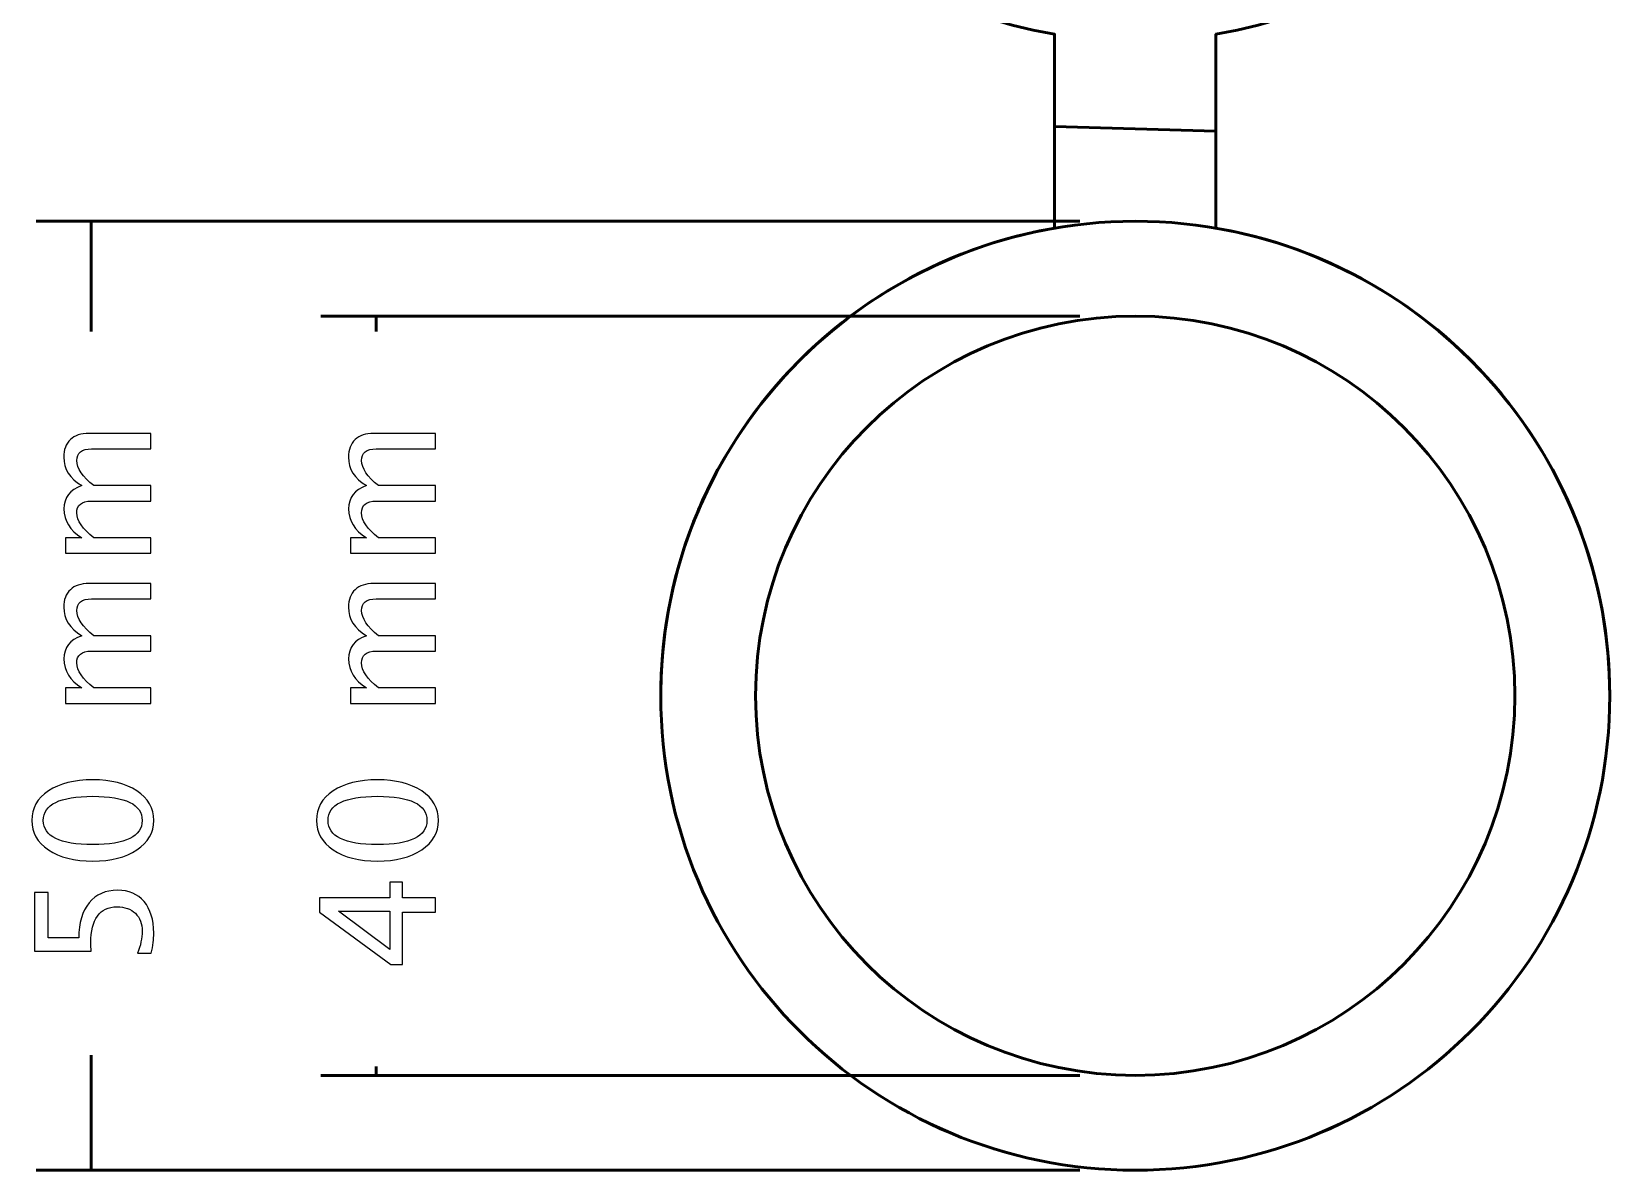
# Model space of a CAD drawing. Header units: centimetres. Extents: x -12.4 to 13.2, y -13.2 to 14.1.
# Drawn here: x -11.81 to -3.45, y -1 to 5 of the extents above; entities that cross this region are included whole.
import ezdxf

# ---------------------------------------------------------------- set-up
doc = ezdxf.new("R2010")
doc.units = ezdxf.units.CM
doc.header["$MEASUREMENT"] = 0
doc.layers.add('Layer 1', color=7, linetype='Continuous')

msp = doc.modelspace()

# ---------------------------------------------------------------- linework, layer by layer
at = {"layer": 'Layer 1', "color": 4, "lineweight": 53}
msp.add_ellipse((-5.99999, 1.49999), major_axis=(0, 2.50001), ratio=1, dxfattribs=at)
at = {"layer": 'Layer 1', "lineweight": 53}
msp.add_ellipse((-5.99999, 1.49999), major_axis=(0, 2.00001), ratio=1, dxfattribs=at)
msp.add_open_spline([(-5.575, 3.96386), (-4.39675, 3.76205), (-3.5, 2.73582), (-3.5, 1.5), (-3.5, 1.5), (-3.5, 0.11929), (-4.61929, -1), (-6, -1), (-6, -1), (-7.38071, -1), (-8.5, 0.11929), (-8.5, 1.5), (-8.5, 1.5), (-8.5, 2.73582), (-7.60325, 3.76205), (-6.425, 3.96386), (-6.425, 3.96386), (-6.425, 3.96386), (-6.425, 4.98546), (-6.425, 4.98546), (-6.425, 4.98546), (-7.631, 5.18782), (-8.55, 6.2365), (-8.55, 7.5), (-8.55, 7.5), (-8.55, 8.64729), (-7.79228, 9.61753), (-6.75, 9.93782), (-6.75, 9.93782), (-6.75, 9.93782), (-6.75, 10.35), (-6.75, 10.35), (-6.75, 10.35), (-6.75, 10.35), (-5.25, 10.35), (-5.25, 10.35), (-5.25, 10.35), (-5.25, 10.35), (-5.25, 9.93782), (-5.25, 9.93782), (-5.25, 9.93782), (-4.20772, 9.61753), (-3.45, 8.64729), (-3.45, 7.5), (-3.45, 7.5), (-3.45, 6.2365), (-4.369, 5.18782), (-5.575, 4.98546), (-5.575, 4.98546), (-5.575, 4.98546), (-5.575, 3.96386), (-5.575, 3.96386)], degree=3, knots=[0, 0, 0, 0, 0.0714286, 0.0714286, 0.0714286, 0.0714286, 0.1428571, 0.1428571, 0.1428571, 0.1428571, 0.2142857, 0.2142857, 0.2142857, 0.2142857, 0.2857143, 0.2857143, 0.2857143, 0.2857143, 0.3571429, 0.3571429, 0.3571429, 0.3571429, 0.4285714, 0.4285714, 0.4285714, 0.4285714, 0.5, 0.5, 0.5, 0.5, 0.5714286, 0.5714286, 0.5714286, 0.5714286, 0.6428571, 0.6428571, 0.6428571, 0.6428571, 0.7142857, 0.7142857, 0.7142857, 0.7142857, 0.7857143, 0.7857143, 0.7857143, 0.7857143, 0.8571429, 0.8571429, 0.8571429, 0.8571429, 1, 1, 1, 1], dxfattribs=at)
for points in [[(-6.425, 4.5), (-6.425, 4.5), (-5.575, 4.47466), (-5.575, 4.47466)], [(-6.29106, 4), (-6.29106, 4), (-11.79106, 4), (-11.79106, 4)], [(-11.5, 4), (-11.5, 4), (-11.5, 3.41863), (-11.5, 3.41863)], [(-6.29106, 3.5), (-6.29106, 3.5), (-10.29106, 3.5), (-10.29106, 3.5)], [(-10, 3.5), (-10, 3.5), (-10, 3.41863), (-10, 3.41863)], [(-11.5, -0.39296), (-11.5, -0.39296), (-11.5, -1), (-11.5, -1)], [(-6.29106, -0.5), (-6.29106, -0.5), (-10.29106, -0.5), (-10.29106, -0.5)], [(-10, -0.45307), (-10, -0.45307), (-10, -0.5), (-10, -0.5)], [(-6.29106, -1), (-6.29106, -1), (-11.79106, -1), (-11.79106, -1)]]:
    msp.add_open_spline(points, degree=3, dxfattribs=at)
at = {"layer": 'Layer 1'}
for points, knots in [([(-11.18631, 2.25057), (-11.18631, 2.25057), (-11.63505, 2.25057), (-11.63505, 2.25057), (-11.63505, 2.25057), (-11.63505, 2.25057), (-11.63505, 2.33185), (-11.63505, 2.33185), (-11.63505, 2.33185), (-11.63505, 2.33185), (-11.55024, 2.33185), (-11.55024, 2.33185), (-11.55024, 2.33185), (-11.61303, 2.3715), (-11.64436, 2.4223), (-11.64436, 2.48453), (-11.64436, 2.48453), (-11.64436, 2.54451), (-11.61303, 2.58529), (-11.55024, 2.60702), (-11.55024, 2.60702), (-11.6136, 2.64554), (-11.64521, 2.69578), (-11.64521, 2.75744), (-11.64521, 2.75744), (-11.64521, 2.79681), (-11.63363, 2.82743), (-11.61035, 2.84931), (-11.61035, 2.84931), (-11.58707, 2.87118), (-11.55447, 2.88219), (-11.51256, 2.88219), (-11.51256, 2.88219), (-11.51256, 2.88219), (-11.18631, 2.88219), (-11.18631, 2.88219), (-11.18631, 2.88219), (-11.18631, 2.88219), (-11.18631, 2.80091), (-11.18631, 2.80091), (-11.18631, 2.80091), (-11.18631, 2.80091), (-11.49915, 2.80091), (-11.49915, 2.80091), (-11.49915, 2.80091), (-11.55024, 2.80091), (-11.57578, 2.78059), (-11.57578, 2.73995), (-11.57578, 2.73995), (-11.57578, 2.69775), (-11.546, 2.65344), (-11.48631, 2.60702), (-11.48631, 2.60702), (-11.48631, 2.60702), (-11.18631, 2.60702), (-11.18631, 2.60702), (-11.18631, 2.60702), (-11.18631, 2.60702), (-11.18631, 2.52574), (-11.18631, 2.52574), (-11.18631, 2.52574), (-11.18631, 2.52574), (-11.49944, 2.52574), (-11.49944, 2.52574), (-11.49944, 2.52574), (-11.55094, 2.52574), (-11.57662, 2.50514), (-11.57662, 2.46379), (-11.57662, 2.46379), (-11.57662, 2.42273), (-11.54671, 2.3787), (-11.48674, 2.33185), (-11.48674, 2.33185), (-11.48674, 2.33185), (-11.18631, 2.33185), (-11.18631, 2.33185), (-11.18631, 2.33185), (-11.18631, 2.33185), (-11.18631, 2.25057), (-11.18631, 2.25057)], [0, 0, 0, 0, 0.047619, 0.047619, 0.047619, 0.047619, 0.0952381, 0.0952381, 0.0952381, 0.0952381, 0.1428571, 0.1428571, 0.1428571, 0.1428571, 0.1904762, 0.1904762, 0.1904762, 0.1904762, 0.2380952, 0.2380952, 0.2380952, 0.2380952, 0.2857143, 0.2857143, 0.2857143, 0.2857143, 0.3333333, 0.3333333, 0.3333333, 0.3333333, 0.3809524, 0.3809524, 0.3809524, 0.3809524, 0.4285714, 0.4285714, 0.4285714, 0.4285714, 0.4761905, 0.4761905, 0.4761905, 0.4761905, 0.5238095, 0.5238095, 0.5238095, 0.5238095, 0.5714286, 0.5714286, 0.5714286, 0.5714286, 0.6190476, 0.6190476, 0.6190476, 0.6190476, 0.6666667, 0.6666667, 0.6666667, 0.6666667, 0.7142857, 0.7142857, 0.7142857, 0.7142857, 0.7619048, 0.7619048, 0.7619048, 0.7619048, 0.8095238, 0.8095238, 0.8095238, 0.8095238, 0.8571429, 0.8571429, 0.8571429, 0.8571429, 0.9047619, 0.9047619, 0.9047619, 0.9047619, 1, 1, 1, 1]), ([(-9.68631, 2.25057), (-9.68631, 2.25057), (-10.13505, 2.25057), (-10.13505, 2.25057), (-10.13505, 2.25057), (-10.13505, 2.25057), (-10.13505, 2.33185), (-10.13505, 2.33185), (-10.13505, 2.33185), (-10.13505, 2.33185), (-10.05024, 2.33185), (-10.05024, 2.33185), (-10.05024, 2.33185), (-10.11303, 2.3715), (-10.14436, 2.4223), (-10.14436, 2.48453), (-10.14436, 2.48453), (-10.14436, 2.54451), (-10.11303, 2.58529), (-10.05024, 2.60702), (-10.05024, 2.60702), (-10.1136, 2.64554), (-10.14521, 2.69578), (-10.14521, 2.75744), (-10.14521, 2.75744), (-10.14521, 2.79681), (-10.13363, 2.82743), (-10.11035, 2.84931), (-10.11035, 2.84931), (-10.08707, 2.87118), (-10.05447, 2.88219), (-10.01256, 2.88219), (-10.01256, 2.88219), (-10.01256, 2.88219), (-9.68631, 2.88219), (-9.68631, 2.88219), (-9.68631, 2.88219), (-9.68631, 2.88219), (-9.68631, 2.80091), (-9.68631, 2.80091), (-9.68631, 2.80091), (-9.68631, 2.80091), (-9.99915, 2.80091), (-9.99915, 2.80091), (-9.99915, 2.80091), (-10.05024, 2.80091), (-10.07578, 2.78059), (-10.07578, 2.73995), (-10.07578, 2.73995), (-10.07578, 2.69775), (-10.046, 2.65344), (-9.98631, 2.60702), (-9.98631, 2.60702), (-9.98631, 2.60702), (-9.68631, 2.60702), (-9.68631, 2.60702), (-9.68631, 2.60702), (-9.68631, 2.60702), (-9.68631, 2.52574), (-9.68631, 2.52574), (-9.68631, 2.52574), (-9.68631, 2.52574), (-9.99944, 2.52574), (-9.99944, 2.52574), (-9.99944, 2.52574), (-10.05094, 2.52574), (-10.07662, 2.50514), (-10.07662, 2.46379), (-10.07662, 2.46379), (-10.07662, 2.42273), (-10.04671, 2.3787), (-9.98674, 2.33185), (-9.98674, 2.33185), (-9.98674, 2.33185), (-9.68631, 2.33185), (-9.68631, 2.33185), (-9.68631, 2.33185), (-9.68631, 2.33185), (-9.68631, 2.25057), (-9.68631, 2.25057)], [0, 0, 0, 0, 0.047619, 0.047619, 0.047619, 0.047619, 0.0952381, 0.0952381, 0.0952381, 0.0952381, 0.1428571, 0.1428571, 0.1428571, 0.1428571, 0.1904762, 0.1904762, 0.1904762, 0.1904762, 0.2380952, 0.2380952, 0.2380952, 0.2380952, 0.2857143, 0.2857143, 0.2857143, 0.2857143, 0.3333333, 0.3333333, 0.3333333, 0.3333333, 0.3809524, 0.3809524, 0.3809524, 0.3809524, 0.4285714, 0.4285714, 0.4285714, 0.4285714, 0.4761905, 0.4761905, 0.4761905, 0.4761905, 0.5238095, 0.5238095, 0.5238095, 0.5238095, 0.5714286, 0.5714286, 0.5714286, 0.5714286, 0.6190476, 0.6190476, 0.6190476, 0.6190476, 0.6666667, 0.6666667, 0.6666667, 0.6666667, 0.7142857, 0.7142857, 0.7142857, 0.7142857, 0.7619048, 0.7619048, 0.7619048, 0.7619048, 0.8095238, 0.8095238, 0.8095238, 0.8095238, 0.8571429, 0.8571429, 0.8571429, 0.8571429, 0.9047619, 0.9047619, 0.9047619, 0.9047619, 1, 1, 1, 1]), ([(-11.18631, 1.46006), (-11.18631, 1.46006), (-11.63505, 1.46006), (-11.63505, 1.46006), (-11.63505, 1.46006), (-11.63505, 1.46006), (-11.63505, 1.54134), (-11.63505, 1.54134), (-11.63505, 1.54134), (-11.63505, 1.54134), (-11.55024, 1.54134), (-11.55024, 1.54134), (-11.55024, 1.54134), (-11.61303, 1.58099), (-11.64436, 1.63179), (-11.64436, 1.69402), (-11.64436, 1.69402), (-11.64436, 1.754), (-11.61303, 1.79478), (-11.55024, 1.81651), (-11.55024, 1.81651), (-11.6136, 1.85503), (-11.64521, 1.90527), (-11.64521, 1.96693), (-11.64521, 1.96693), (-11.64521, 2.0063), (-11.63363, 2.03692), (-11.61035, 2.0588), (-11.61035, 2.0588), (-11.58707, 2.08067), (-11.55447, 2.09168), (-11.51256, 2.09168), (-11.51256, 2.09168), (-11.51256, 2.09168), (-11.18631, 2.09168), (-11.18631, 2.09168), (-11.18631, 2.09168), (-11.18631, 2.09168), (-11.18631, 2.0104), (-11.18631, 2.0104), (-11.18631, 2.0104), (-11.18631, 2.0104), (-11.49915, 2.0104), (-11.49915, 2.0104), (-11.49915, 2.0104), (-11.55024, 2.0104), (-11.57578, 1.99008), (-11.57578, 1.94944), (-11.57578, 1.94944), (-11.57578, 1.90724), (-11.546, 1.86293), (-11.48631, 1.81651), (-11.48631, 1.81651), (-11.48631, 1.81651), (-11.18631, 1.81651), (-11.18631, 1.81651), (-11.18631, 1.81651), (-11.18631, 1.81651), (-11.18631, 1.73523), (-11.18631, 1.73523), (-11.18631, 1.73523), (-11.18631, 1.73523), (-11.49944, 1.73523), (-11.49944, 1.73523), (-11.49944, 1.73523), (-11.55094, 1.73523), (-11.57662, 1.71463), (-11.57662, 1.67328), (-11.57662, 1.67328), (-11.57662, 1.63222), (-11.54671, 1.58819), (-11.48674, 1.54134), (-11.48674, 1.54134), (-11.48674, 1.54134), (-11.18631, 1.54134), (-11.18631, 1.54134), (-11.18631, 1.54134), (-11.18631, 1.54134), (-11.18631, 1.46006), (-11.18631, 1.46006)], [0, 0, 0, 0, 0.047619, 0.047619, 0.047619, 0.047619, 0.0952381, 0.0952381, 0.0952381, 0.0952381, 0.1428571, 0.1428571, 0.1428571, 0.1428571, 0.1904762, 0.1904762, 0.1904762, 0.1904762, 0.2380952, 0.2380952, 0.2380952, 0.2380952, 0.2857143, 0.2857143, 0.2857143, 0.2857143, 0.3333333, 0.3333333, 0.3333333, 0.3333333, 0.3809524, 0.3809524, 0.3809524, 0.3809524, 0.4285714, 0.4285714, 0.4285714, 0.4285714, 0.4761905, 0.4761905, 0.4761905, 0.4761905, 0.5238095, 0.5238095, 0.5238095, 0.5238095, 0.5714286, 0.5714286, 0.5714286, 0.5714286, 0.6190476, 0.6190476, 0.6190476, 0.6190476, 0.6666667, 0.6666667, 0.6666667, 0.6666667, 0.7142857, 0.7142857, 0.7142857, 0.7142857, 0.7619048, 0.7619048, 0.7619048, 0.7619048, 0.8095238, 0.8095238, 0.8095238, 0.8095238, 0.8571429, 0.8571429, 0.8571429, 0.8571429, 0.9047619, 0.9047619, 0.9047619, 0.9047619, 1, 1, 1, 1]), ([(-9.68631, 1.46006), (-9.68631, 1.46006), (-10.13505, 1.46006), (-10.13505, 1.46006), (-10.13505, 1.46006), (-10.13505, 1.46006), (-10.13505, 1.54134), (-10.13505, 1.54134), (-10.13505, 1.54134), (-10.13505, 1.54134), (-10.05024, 1.54134), (-10.05024, 1.54134), (-10.05024, 1.54134), (-10.11303, 1.58099), (-10.14436, 1.63179), (-10.14436, 1.69402), (-10.14436, 1.69402), (-10.14436, 1.754), (-10.11303, 1.79478), (-10.05024, 1.81651), (-10.05024, 1.81651), (-10.1136, 1.85503), (-10.14521, 1.90527), (-10.14521, 1.96693), (-10.14521, 1.96693), (-10.14521, 2.0063), (-10.13363, 2.03692), (-10.11035, 2.0588), (-10.11035, 2.0588), (-10.08707, 2.08067), (-10.05447, 2.09168), (-10.01256, 2.09168), (-10.01256, 2.09168), (-10.01256, 2.09168), (-9.68631, 2.09168), (-9.68631, 2.09168), (-9.68631, 2.09168), (-9.68631, 2.09168), (-9.68631, 2.0104), (-9.68631, 2.0104), (-9.68631, 2.0104), (-9.68631, 2.0104), (-9.99915, 2.0104), (-9.99915, 2.0104), (-9.99915, 2.0104), (-10.05024, 2.0104), (-10.07578, 1.99008), (-10.07578, 1.94944), (-10.07578, 1.94944), (-10.07578, 1.90724), (-10.046, 1.86293), (-9.98631, 1.81651), (-9.98631, 1.81651), (-9.98631, 1.81651), (-9.68631, 1.81651), (-9.68631, 1.81651), (-9.68631, 1.81651), (-9.68631, 1.81651), (-9.68631, 1.73523), (-9.68631, 1.73523), (-9.68631, 1.73523), (-9.68631, 1.73523), (-9.99944, 1.73523), (-9.99944, 1.73523), (-9.99944, 1.73523), (-10.05094, 1.73523), (-10.07662, 1.71463), (-10.07662, 1.67328), (-10.07662, 1.67328), (-10.07662, 1.63222), (-10.04671, 1.58819), (-9.98674, 1.54134), (-9.98674, 1.54134), (-9.98674, 1.54134), (-9.68631, 1.54134), (-9.68631, 1.54134), (-9.68631, 1.54134), (-9.68631, 1.54134), (-9.68631, 1.46006), (-9.68631, 1.46006)], [0, 0, 0, 0, 0.047619, 0.047619, 0.047619, 0.047619, 0.0952381, 0.0952381, 0.0952381, 0.0952381, 0.1428571, 0.1428571, 0.1428571, 0.1428571, 0.1904762, 0.1904762, 0.1904762, 0.1904762, 0.2380952, 0.2380952, 0.2380952, 0.2380952, 0.2857143, 0.2857143, 0.2857143, 0.2857143, 0.3333333, 0.3333333, 0.3333333, 0.3333333, 0.3809524, 0.3809524, 0.3809524, 0.3809524, 0.4285714, 0.4285714, 0.4285714, 0.4285714, 0.4761905, 0.4761905, 0.4761905, 0.4761905, 0.5238095, 0.5238095, 0.5238095, 0.5238095, 0.5714286, 0.5714286, 0.5714286, 0.5714286, 0.6190476, 0.6190476, 0.6190476, 0.6190476, 0.6666667, 0.6666667, 0.6666667, 0.6666667, 0.7142857, 0.7142857, 0.7142857, 0.7142857, 0.7619048, 0.7619048, 0.7619048, 0.7619048, 0.8095238, 0.8095238, 0.8095238, 0.8095238, 0.8571429, 0.8571429, 0.8571429, 0.8571429, 0.9047619, 0.9047619, 0.9047619, 0.9047619, 1, 1, 1, 1]), ([(-11.17107, 0.84312), (-11.17107, 0.77891), (-11.20056, 0.72712), (-11.25941, 0.68789), (-11.25941, 0.68789), (-11.31825, 0.64852), (-11.39586, 0.62891), (-11.49238, 0.62891), (-11.49238, 0.62891), (-11.5889, 0.62891), (-11.66651, 0.64852), (-11.72536, 0.68789), (-11.72536, 0.68789), (-11.7842, 0.72712), (-11.81369, 0.77891), (-11.81369, 0.84312), (-11.81369, 0.84312), (-11.81369, 0.90761), (-11.78434, 0.95939), (-11.72564, 0.99862), (-11.72564, 0.99862), (-11.66694, 1.03771), (-11.58918, 1.05733), (-11.49238, 1.05733), (-11.49238, 1.05733), (-11.39586, 1.05733), (-11.31825, 1.03771), (-11.25941, 0.99862), (-11.25941, 0.99862), (-11.20056, 0.95939), (-11.17107, 0.90761), (-11.17107, 0.84312)], [0, 0, 0, 0, 0.1111111, 0.1111111, 0.1111111, 0.1111111, 0.2222222, 0.2222222, 0.2222222, 0.2222222, 0.3333333, 0.3333333, 0.3333333, 0.3333333, 0.4444444, 0.4444444, 0.4444444, 0.4444444, 0.5555556, 0.5555556, 0.5555556, 0.5555556, 0.6666667, 0.6666667, 0.6666667, 0.6666667, 0.7777778, 0.7777778, 0.7777778, 0.7777778, 1, 1, 1, 1]), ([(-9.67107, 0.84312), (-9.67107, 0.77891), (-9.70056, 0.72712), (-9.75941, 0.68789), (-9.75941, 0.68789), (-9.81825, 0.64852), (-9.89586, 0.62891), (-9.99238, 0.62891), (-9.99238, 0.62891), (-10.0889, 0.62891), (-10.16651, 0.64852), (-10.22536, 0.68789), (-10.22536, 0.68789), (-10.2842, 0.72712), (-10.31369, 0.77891), (-10.31369, 0.84312), (-10.31369, 0.84312), (-10.31369, 0.90761), (-10.28434, 0.95939), (-10.22564, 0.99862), (-10.22564, 0.99862), (-10.16694, 1.03771), (-10.08918, 1.05733), (-9.99238, 1.05733), (-9.99238, 1.05733), (-9.89586, 1.05733), (-9.81825, 1.03771), (-9.75941, 0.99862), (-9.75941, 0.99862), (-9.70056, 0.95939), (-9.67107, 0.90761), (-9.67107, 0.84312)], [0, 0, 0, 0, 0.1111111, 0.1111111, 0.1111111, 0.1111111, 0.2222222, 0.2222222, 0.2222222, 0.2222222, 0.3333333, 0.3333333, 0.3333333, 0.3333333, 0.4444444, 0.4444444, 0.4444444, 0.4444444, 0.5555556, 0.5555556, 0.5555556, 0.5555556, 0.6666667, 0.6666667, 0.6666667, 0.6666667, 0.7777778, 0.7777778, 0.7777778, 0.7777778, 1, 1, 1, 1]), ([(-11.23203, 0.84298), (-11.23203, 0.92778), (-11.31881, 0.97012), (-11.49238, 0.97012), (-11.49238, 0.97012), (-11.66595, 0.97012), (-11.75273, 0.92778), (-11.75273, 0.84298), (-11.75273, 0.84298), (-11.75273, 0.75845), (-11.66595, 0.71612), (-11.49238, 0.71612), (-11.49238, 0.71612), (-11.31881, 0.71612), (-11.23203, 0.75845), (-11.23203, 0.84298)], [0, 0, 0, 0, 0.2, 0.2, 0.2, 0.2, 0.4, 0.4, 0.4, 0.4, 0.6, 0.6, 0.6, 0.6, 1, 1, 1, 1]), ([(-9.73203, 0.84298), (-9.73203, 0.92778), (-9.81881, 0.97012), (-9.99238, 0.97012), (-9.99238, 0.97012), (-10.16595, 0.97012), (-10.25273, 0.92778), (-10.25273, 0.84298), (-10.25273, 0.84298), (-10.25273, 0.75845), (-10.16595, 0.71612), (-9.99238, 0.71612), (-9.99238, 0.71612), (-9.81881, 0.71612), (-9.73203, 0.75845), (-9.73203, 0.84298)], [0, 0, 0, 0, 0.2, 0.2, 0.2, 0.2, 0.4, 0.4, 0.4, 0.4, 0.6, 0.6, 0.6, 0.6, 1, 1, 1, 1]), ([(-9.68631, 0.35938), (-9.68631, 0.35938), (-9.85988, 0.35938), (-9.85988, 0.35938), (-9.85988, 0.35938), (-9.85988, 0.35938), (-9.85988, 0.08337), (-9.85988, 0.08337), (-9.85988, 0.08337), (-9.85988, 0.08337), (-9.92168, 0.08337), (-9.92168, 0.08337), (-9.92168, 0.08337), (-9.92168, 0.08337), (-10.29845, 0.35938), (-10.29845, 0.35938), (-10.29845, 0.35938), (-10.29845, 0.35938), (-10.29845, 0.43558), (-10.29845, 0.43558), (-10.29845, 0.43558), (-10.29845, 0.43558), (-9.92676, 0.43558), (-9.92676, 0.43558), (-9.92676, 0.43558), (-9.92676, 0.43558), (-9.92676, 0.51771), (-9.92676, 0.51771), (-9.92676, 0.51771), (-9.92676, 0.51771), (-9.85988, 0.51771), (-9.85988, 0.51771), (-9.85988, 0.51771), (-9.85988, 0.51771), (-9.85988, 0.43558), (-9.85988, 0.43558), (-9.85988, 0.43558), (-9.85988, 0.43558), (-9.68631, 0.43558), (-9.68631, 0.43558), (-9.68631, 0.43558), (-9.68631, 0.43558), (-9.68631, 0.35938), (-9.68631, 0.35938)], [0, 0, 0, 0, 0.0833333, 0.0833333, 0.0833333, 0.0833333, 0.1666667, 0.1666667, 0.1666667, 0.1666667, 0.25, 0.25, 0.25, 0.25, 0.3333333, 0.3333333, 0.3333333, 0.3333333, 0.4166667, 0.4166667, 0.4166667, 0.4166667, 0.5, 0.5, 0.5, 0.5, 0.5833333, 0.5833333, 0.5833333, 0.5833333, 0.6666667, 0.6666667, 0.6666667, 0.6666667, 0.75, 0.75, 0.75, 0.75, 0.8333333, 0.8333333, 0.8333333, 0.8333333, 1, 1, 1, 1]), ([(-11.18377, 0.14348), (-11.18377, 0.14348), (-11.25658, 0.14348), (-11.25658, 0.14348), (-11.25658, 0.14348), (-11.24021, 0.18398), (-11.23203, 0.22237), (-11.23203, 0.25905), (-11.23203, 0.25905), (-11.23203, 0.29913), (-11.24388, 0.33074), (-11.26759, 0.35374), (-11.26759, 0.35374), (-11.2913, 0.37674), (-11.32389, 0.38817), (-11.36538, 0.38817), (-11.36538, 0.38817), (-11.40997, 0.38817), (-11.44412, 0.37194), (-11.46769, 0.33949), (-11.46769, 0.33949), (-11.49125, 0.30703), (-11.50296, 0.26004), (-11.50296, 0.19866), (-11.50296, 0.19866), (-11.50296, 0.18441), (-11.50198, 0.16931), (-11.5, 0.15364), (-11.5, 0.15364), (-11.5, 0.15364), (-11.79845, 0.15364), (-11.79845, 0.15364), (-11.79845, 0.15364), (-11.79845, 0.15364), (-11.79845, 0.46353), (-11.79845, 0.46353), (-11.79845, 0.46353), (-11.79845, 0.46353), (-11.72733, 0.46353), (-11.72733, 0.46353), (-11.72733, 0.46353), (-11.72733, 0.46353), (-11.72733, 0.22476), (-11.72733, 0.22476), (-11.72733, 0.22476), (-11.72733, 0.22476), (-11.56562, 0.22476), (-11.56562, 0.22476), (-11.56562, 0.22476), (-11.56562, 0.3035), (-11.54756, 0.36489), (-11.51143, 0.40906), (-11.51143, 0.40906), (-11.47545, 0.45322), (-11.42549, 0.47538), (-11.36157, 0.47538), (-11.36157, 0.47538), (-11.30202, 0.47538), (-11.25545, 0.45534), (-11.22173, 0.41526), (-11.22173, 0.41526), (-11.188, 0.37519), (-11.17107, 0.31987), (-11.17107, 0.24932), (-11.17107, 0.24932), (-11.17107, 0.21785), (-11.1753, 0.18257), (-11.18377, 0.14348)], [0, 0, 0, 0, 0.0555556, 0.0555556, 0.0555556, 0.0555556, 0.1111111, 0.1111111, 0.1111111, 0.1111111, 0.1666667, 0.1666667, 0.1666667, 0.1666667, 0.2222222, 0.2222222, 0.2222222, 0.2222222, 0.2777778, 0.2777778, 0.2777778, 0.2777778, 0.3333333, 0.3333333, 0.3333333, 0.3333333, 0.3888889, 0.3888889, 0.3888889, 0.3888889, 0.4444444, 0.4444444, 0.4444444, 0.4444444, 0.5, 0.5, 0.5, 0.5, 0.5555556, 0.5555556, 0.5555556, 0.5555556, 0.6111111, 0.6111111, 0.6111111, 0.6111111, 0.6666667, 0.6666667, 0.6666667, 0.6666667, 0.7222222, 0.7222222, 0.7222222, 0.7222222, 0.7777778, 0.7777778, 0.7777778, 0.7777778, 0.8333333, 0.8333333, 0.8333333, 0.8333333, 0.8888889, 0.8888889, 0.8888889, 0.8888889, 1, 1, 1, 1]), ([(-9.92676, 0.16366), (-9.92676, 0.16366), (-9.92676, 0.36446), (-9.92676, 0.36446), (-9.92676, 0.36446), (-9.92676, 0.36446), (-10.19798, 0.36446), (-10.19798, 0.36446), (-10.19798, 0.36446), (-10.19798, 0.36446), (-9.92676, 0.16366), (-9.92676, 0.16366)], [0, 0, 0, 0, 0.25, 0.25, 0.25, 0.25, 0.5, 0.5, 0.5, 0.5, 1, 1, 1, 1])]:
    msp.add_open_spline(points, degree=3, knots=knots, dxfattribs=at)

doc.saveas('drawing.dxf')
